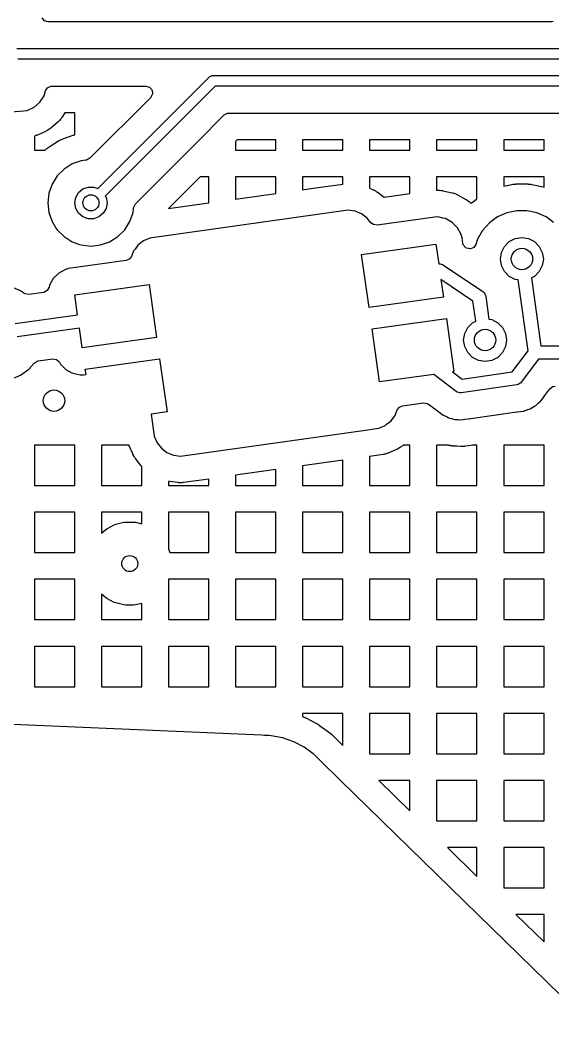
# Model space of a CAD drawing. Extents: x 2.49 to 8.57, y -5.87 to -1.87.
# Drawn here: x 4.7 to 5.092, y -5.059 to -4.324 of the extents above; entities that cross this region are included whole.
import ezdxf

# ---------------------------------------------------------------- set-up
doc = ezdxf.new("R2010")
doc.units = 0
doc.header["$MEASUREMENT"] = 0
doc.layers.add('BLACK', color=7, linetype='CONTINUOUS')

msp = doc.modelspace()

# ---------------------------------------------------------------- linework, layer by layer
at = {"layer": 'BLACK', "linetype": 'CONTINUOUS'}
for p, q in [((4.71835, -4.32461), (4.71655, -4.32253)), ((4.72099, -4.32539), (4.71835, -4.32461)), ((5.09084, -4.32539), (4.72099, -4.32539)), ((5.09188, -4.32527), (5.09084, -4.32539)), ((4.69806, -4.34509), (5.10103, -4.34509)), ((5.10266, -4.35297), (4.69861, -4.35297)), ((4.75734, -4.44775), (4.83914, -4.36596)), ((4.83914, -4.36596), (4.83973, -4.36547)), ((4.83973, -4.36547), (4.84033, -4.36522)), ((4.84033, -4.36522), (4.84115, -4.36488)), ((4.84115, -4.36488), (4.84192, -4.3648)), ((4.84192, -4.3648), (5.87452, -4.3648)), ((4.71902, -4.37617), (4.72051, -4.37386)), ((4.72051, -4.37386), (4.72302, -4.37272)), ((4.72302, -4.37272), (4.72371, -4.37267)), ((4.72371, -4.37267), (4.79277, -4.37267)), ((4.84355, -4.37268), (4.7629, -4.45332)), ((4.79277, -4.37267), (4.79541, -4.37345)), ((4.79541, -4.37345), (4.79721, -4.37552)), ((5.87142, -4.37268), (4.84355, -4.37268)), ((4.71492, -4.38442), (4.71799, -4.37966)), ((4.71799, -4.37966), (4.71902, -4.37617)), ((4.79622, -4.381), (4.75162, -4.4256)), ((4.79646, -4.38075), (4.79622, -4.381)), ((4.7976, -4.37825), (4.79646, -4.38075)), ((4.79721, -4.37552), (4.7976, -4.37825)), ((4.70548, -4.39047), (4.71063, -4.38812)), ((4.71063, -4.38812), (4.71492, -4.38442)), ((4.66405, -4.39362), (4.70315, -4.39088)), ((4.70315, -4.39088), (4.70548, -4.39047)), ((4.73018, -4.39675), (4.72926, -4.39781)), ((4.7304, -4.39648), (4.73018, -4.39675)), ((4.73082, -4.39592), (4.7304, -4.39648)), ((4.73102, -4.39563), (4.73082, -4.39592)), ((4.73318, -4.39228), (4.73102, -4.39563)), ((4.74056, -4.39228), (4.73318, -4.39228)), ((4.74056, -4.40836), (4.74056, -4.39228)), ((4.83086, -4.41323), (4.85028, -4.39381)), ((4.85028, -4.39381), (4.8527, -4.39249)), ((4.8527, -4.39249), (4.85373, -4.39238)), ((4.85373, -4.39238), (5.37873, -4.39238)), ((4.7218, -4.40425), (4.72062, -4.40501)), ((4.72208, -4.40406), (4.7218, -4.40425)), ((4.72265, -4.40364), (4.72208, -4.40406)), ((4.72292, -4.40342), (4.72265, -4.40364)), ((4.72827, -4.3988), (4.72292, -4.40342)), ((4.72852, -4.39856), (4.72827, -4.3988)), ((4.72902, -4.39806), (4.72852, -4.39856)), ((4.72926, -4.39781), (4.72902, -4.39806)), ((4.71189, -4.409), (4.71095, -4.4093)), ((4.71095, -4.4093), (4.71095, -4.41969)), ((4.71218, -4.4089), (4.71189, -4.409)), ((4.71275, -4.40869), (4.71218, -4.4089)), ((4.71303, -4.40857), (4.71275, -4.40869)), ((4.71939, -4.40568), (4.71303, -4.40857)), ((4.7197, -4.40552), (4.71939, -4.40568)), ((4.72032, -4.40519), (4.7197, -4.40552)), ((4.72062, -4.40501), (4.72032, -4.40519)), ((4.72959, -4.41231), (4.73058, -4.41183)), ((4.73058, -4.41183), (4.73083, -4.41172)), ((4.73083, -4.41172), (4.73134, -4.41151)), ((4.73134, -4.41151), (4.7316, -4.41141)), ((4.7316, -4.41141), (4.73934, -4.4087)), ((4.73934, -4.4087), (4.7396, -4.40862)), ((4.7396, -4.40862), (4.74013, -4.40846)), ((4.74013, -4.40846), (4.74039, -4.4084)), ((4.74039, -4.4084), (4.74056, -4.40836)), ((4.7191, -4.41926), (4.7193, -4.41907)), ((4.7193, -4.41907), (4.71971, -4.4187)), ((4.71971, -4.4187), (4.71992, -4.41853)), ((4.71992, -4.41853), (4.72078, -4.41784)), ((4.72078, -4.41784), (4.721, -4.41768)), ((4.721, -4.41768), (4.72145, -4.41736)), ((4.72145, -4.41736), (4.72168, -4.4172)), ((4.72168, -4.4172), (4.72863, -4.41284)), ((4.72863, -4.41284), (4.72886, -4.4127)), ((4.72886, -4.4127), (4.72934, -4.41243)), ((4.72934, -4.41243), (4.72959, -4.41231)), ((4.78506, -4.45904), (4.83086, -4.41323)), ((4.85983, -4.41199), (4.85859, -4.41323)), ((4.85859, -4.41323), (4.85859, -4.41969)), ((4.8882, -4.41199), (4.85983, -4.41199)), ((4.8882, -4.41969), (4.8882, -4.41199)), ((4.93741, -4.41199), (4.9078, -4.41199)), ((4.9078, -4.41199), (4.9078, -4.41969)), ((4.93741, -4.41969), (4.93741, -4.41199)), ((4.98662, -4.41199), (4.95701, -4.41199)), ((4.95701, -4.41199), (4.95701, -4.41969)), ((4.98662, -4.41969), (4.98662, -4.41199)), ((5.03583, -4.41199), (5.00623, -4.41199)), ((5.00623, -4.41199), (5.00623, -4.41969)), ((5.03583, -4.41969), (5.03583, -4.41199)), ((5.08505, -4.41199), (5.05544, -4.41199)), ((5.05544, -4.41199), (5.05544, -4.41969)), ((5.08505, -4.41969), (5.08505, -4.41199)), ((4.71095, -4.41969), (4.71868, -4.41969)), ((4.71868, -4.41969), (4.7191, -4.41926)), ((4.75162, -4.4256), (4.74921, -4.42692)), ((4.85859, -4.41969), (4.8882, -4.41969)), ((4.9078, -4.41969), (4.93741, -4.41969)), ((4.95701, -4.41969), (4.98662, -4.41969)), ((5.00623, -4.41969), (5.03583, -4.41969)), ((5.05544, -4.41969), (5.08505, -4.41969)), ((4.73258, -4.43351), (4.72756, -4.43853)), ((4.73859, -4.42973), (4.73258, -4.43351)), ((4.74529, -4.42739), (4.73859, -4.42973)), ((4.74872, -4.427), (4.74529, -4.42739)), ((4.74921, -4.42692), (4.74872, -4.427)), ((4.72756, -4.43853), (4.72378, -4.44455)), ((4.83253, -4.43929), (4.80938, -4.46244)), ((4.83898, -4.43929), (4.83253, -4.43929)), ((4.83898, -4.45559), (4.83898, -4.43929)), ((4.8882, -4.43929), (4.85859, -4.43929)), ((4.85859, -4.43929), (4.85859, -4.45559)), ((4.8882, -4.44867), (4.8882, -4.43929)), ((4.93741, -4.43929), (4.9078, -4.43929)), ((4.9078, -4.43929), (4.9078, -4.44867)), ((4.93741, -4.44451), (4.93741, -4.43929)), ((4.98662, -4.43929), (4.95701, -4.43929)), ((4.95701, -4.43929), (4.95701, -4.44758)), ((4.98662, -4.44909), (4.98662, -4.43929)), ((5.03583, -4.43929), (5.00623, -4.43929)), ((5.00623, -4.43929), (5.00623, -4.44909)), ((5.03583, -4.44609), (5.03583, -4.43929)), ((5.08505, -4.43929), (5.05544, -4.43929)), ((5.05544, -4.43929), (5.05544, -4.44609)), ((5.08505, -4.44672), (5.08505, -4.43929)), ((4.72378, -4.44455), (4.72143, -4.45125)), ((4.7433, -4.45072), (4.74645, -4.44808)), ((4.74645, -4.44808), (4.7503, -4.44668)), ((4.7503, -4.44668), (4.7544, -4.44668)), ((4.7544, -4.44668), (4.75734, -4.44775)), ((4.9078, -4.44867), (4.91558, -4.44758)), ((4.91558, -4.44758), (4.93741, -4.44451)), ((4.95701, -4.44758), (4.95909, -4.44841)), ((4.95909, -4.44841), (4.95938, -4.44854)), ((4.95938, -4.44854), (4.95996, -4.44882)), ((5.03583, -4.45544), (5.03583, -4.44609)), ((5.05544, -4.44609), (5.06153, -4.44479)), ((5.06153, -4.44479), (5.06178, -4.44475)), ((5.06178, -4.44475), (5.06229, -4.44467)), ((5.06229, -4.44467), (5.06254, -4.44463)), ((5.06254, -4.44463), (5.06356, -4.44452)), ((5.06356, -4.44452), (5.06382, -4.4445)), ((5.06382, -4.4445), (5.06433, -4.44448)), ((5.06433, -4.44448), (5.06459, -4.44447)), ((5.06459, -4.44447), (5.07307, -4.44447)), ((5.07307, -4.44447), (5.07332, -4.44448)), ((5.07332, -4.44448), (5.07384, -4.4445)), ((5.07384, -4.4445), (5.07409, -4.44452)), ((5.07409, -4.44452), (5.07511, -4.44463)), ((5.07511, -4.44463), (5.07537, -4.44467)), ((5.07537, -4.44467), (5.07588, -4.44475)), ((5.07588, -4.44475), (5.07613, -4.44479)), ((5.07613, -4.44479), (5.08442, -4.44656)), ((5.08442, -4.44656), (5.08467, -4.44662)), ((5.08467, -4.44662), (5.08505, -4.44672)), ((4.72143, -4.45125), (4.72064, -4.45831)), ((4.72143, -4.45125), (4.72143, -4.45125)), ((4.74054, -4.45831), (4.74125, -4.45427)), ((4.74125, -4.45427), (4.7433, -4.45072)), ((4.7629, -4.45332), (4.76345, -4.45427)), ((4.76345, -4.45427), (4.76416, -4.45831)), ((4.83898, -4.45834), (4.83898, -4.45559)), ((4.85859, -4.45559), (4.8882, -4.45143)), ((4.8882, -4.45143), (4.8882, -4.44867)), ((4.95996, -4.44882), (4.96024, -4.44897)), ((4.96024, -4.44897), (4.96136, -4.4496)), ((4.96136, -4.4496), (4.96163, -4.44977)), ((4.96163, -4.44977), (4.96217, -4.45012)), ((4.96217, -4.45012), (4.96243, -4.45031)), ((4.96243, -4.45031), (4.96758, -4.45418)), ((4.96758, -4.45418), (4.98662, -4.45151)), ((4.98662, -4.45151), (4.98662, -4.44909)), ((5.00623, -4.44909), (5.00712, -4.44906)), ((5.00712, -4.44906), (5.00742, -4.44906)), ((5.00742, -4.44906), (5.00804, -4.44908)), ((5.00804, -4.44908), (5.00834, -4.4491)), ((5.00834, -4.4491), (5.00956, -4.44921)), ((5.00956, -4.44921), (5.00986, -4.44925)), ((5.00986, -4.44925), (5.01047, -4.44934)), ((5.01047, -4.44934), (5.01077, -4.4494)), ((5.01077, -4.4494), (5.01759, -4.45091)), ((5.01759, -4.45091), (5.01792, -4.45099)), ((5.01792, -4.45099), (5.0186, -4.45119)), ((5.0186, -4.45119), (5.01893, -4.4513)), ((5.01893, -4.4513), (5.02024, -4.4518)), ((5.02024, -4.4518), (5.02056, -4.45193)), ((5.02056, -4.45193), (5.0212, -4.45223)), ((5.0212, -4.45223), (5.02151, -4.45238)), ((5.02151, -4.45238), (5.0277, -4.45579)), ((5.0277, -4.45579), (5.028, -4.45597)), ((5.03303, -4.45748), (5.03583, -4.45544)), ((4.72064, -4.45831), (4.72064, -4.45831)), ((4.72064, -4.45831), (4.72143, -4.46536)), ((4.74125, -4.46235), (4.74054, -4.45831)), ((4.7433, -4.4659), (4.74125, -4.46235)), ((4.76345, -4.46235), (4.7614, -4.4659)), ((4.76416, -4.45831), (4.76345, -4.46235)), ((4.78327, -4.46536), (4.7836, -4.46244)), ((4.7836, -4.46244), (4.78366, -4.46194)), ((4.78366, -4.46194), (4.78472, -4.45941)), ((4.78472, -4.45941), (4.78506, -4.45904)), ((4.80938, -4.4625), (4.83898, -4.45834)), ((4.80938, -4.46244), (4.80938, -4.4625)), ((5.028, -4.45597), (5.02859, -4.45635)), ((5.02859, -4.45635), (5.02888, -4.45655)), ((5.02888, -4.45655), (5.03, -4.45739)), ((5.03, -4.45739), (5.03027, -4.45761)), ((5.03027, -4.45761), (5.0308, -4.45808)), ((5.0308, -4.45808), (5.03105, -4.45831)), ((5.03105, -4.45831), (5.03151, -4.45878)), ((5.03151, -4.45878), (5.03224, -4.45812)), ((5.03224, -4.45812), (5.03243, -4.45796)), ((5.03243, -4.45796), (5.03283, -4.45763)), ((5.03283, -4.45763), (5.033, -4.4575)), ((5.033, -4.4575), (5.03303, -4.45748)), ((4.72143, -4.46536), (4.72143, -4.46536)), ((4.72143, -4.46536), (4.72378, -4.47207)), ((4.74645, -4.46854), (4.7433, -4.4659)), ((4.7503, -4.46994), (4.74645, -4.46854)), ((4.7544, -4.46994), (4.7503, -4.46994)), ((4.75826, -4.46854), (4.7544, -4.46994)), ((4.7614, -4.4659), (4.75826, -4.46854)), ((4.78093, -4.47207), (4.78327, -4.46536)), ((4.94119, -4.46378), (4.80083, -4.4835)), ((4.94634, -4.46441), (4.94119, -4.46378)), ((4.94119, -4.46378), (4.94119, -4.46378)), ((4.94119, -4.46378), (4.94119, -4.46378)), ((4.95115, -4.46635), (4.94634, -4.46441)), ((4.95335, -4.46802), (4.95115, -4.46635)), ((4.95529, -4.46948), (4.95335, -4.46802)), ((4.95794, -4.47287), (4.95529, -4.46948)), ((4.95529, -4.46948), (4.95529, -4.46948)), ((5.00478, -4.46875), (4.96247, -4.4747)), ((5.00714, -4.46868), (5.00478, -4.46875)), ((5.00478, -4.46875), (5.00478, -4.46875)), ((5.01075, -4.46948), (5.00714, -4.46868)), ((5.00714, -4.46868), (5.00714, -4.46868)), ((5.01267, -4.4699), (5.01075, -4.46948)), ((5.01764, -4.47263), (5.01267, -4.4699)), ((5.01267, -4.4699), (5.01267, -4.4699)), ((5.051, -4.46866), (5.04497, -4.47304)), ((5.05781, -4.46563), (5.051, -4.46866)), ((5.051, -4.46866), (5.051, -4.46866)), ((5.06382, -4.46435), (5.05781, -4.46563)), ((5.05781, -4.46563), (5.05781, -4.46563)), ((5.0651, -4.46408), (5.06382, -4.46435)), ((5.07255, -4.46408), (5.0651, -4.46408)), ((5.07387, -4.46436), (5.07255, -4.46408)), ((5.07984, -4.46563), (5.07387, -4.46436)), ((5.08665, -4.46866), (5.07984, -4.46563)), ((5.07984, -4.46563), (5.07984, -4.46563)), ((5.09212, -4.47263), (5.08665, -4.46866)), ((5.08665, -4.46866), (5.08665, -4.46866)), ((4.72378, -4.47207), (4.72693, -4.47709)), ((4.72693, -4.47709), (4.72756, -4.47808)), ((4.77715, -4.47808), (4.78093, -4.47207)), ((4.95975, -4.4743), (4.95794, -4.47287)), ((4.96247, -4.4747), (4.95975, -4.4743)), ((5.02163, -4.47665), (5.01764, -4.47263)), ((5.01764, -4.47263), (5.01764, -4.47263)), ((5.02433, -4.48163), (5.02163, -4.47665)), ((5.04497, -4.47304), (5.03999, -4.47858)), ((4.72756, -4.47808), (4.73258, -4.4831)), ((4.73258, -4.4831), (4.73859, -4.48688)), ((4.76611, -4.48688), (4.77213, -4.4831)), ((4.77213, -4.4831), (4.77715, -4.47808)), ((4.7957, -4.48422), (4.79092, -4.48625)), ((4.79674, -4.48408), (4.7957, -4.48422)), ((4.7957, -4.48422), (4.7957, -4.48422)), ((4.80083, -4.4835), (4.79674, -4.48408)), ((4.79674, -4.48408), (4.79674, -4.48408)), ((4.80083, -4.4835), (4.80083, -4.4835)), ((5.02491, -4.48392), (5.02433, -4.48163)), ((5.02546, -4.48788), (5.02491, -4.48392)), ((5.02491, -4.48392), (5.02491, -4.48392)), ((5.02491, -4.48392), (5.02491, -4.48392)), ((5.03626, -4.48503), (5.03504, -4.48878)), ((5.03999, -4.47858), (5.03626, -4.48503)), ((5.03626, -4.48503), (5.03626, -4.48503)), ((5.05957, -4.48679), (5.06396, -4.48455)), ((5.06396, -4.48455), (5.06883, -4.48378)), ((5.06883, -4.48378), (5.07369, -4.48455)), ((5.07369, -4.48455), (5.07808, -4.48679)), ((4.73859, -4.48688), (4.74406, -4.4888)), ((4.74406, -4.4888), (4.74529, -4.48923)), ((4.74529, -4.48923), (4.74529, -4.48923)), ((4.74529, -4.48923), (4.75235, -4.49002)), ((4.75235, -4.49002), (4.75941, -4.48923)), ((4.75235, -4.49002), (4.75235, -4.49002)), ((4.75235, -4.49002), (4.75235, -4.49002)), ((4.75941, -4.48923), (4.76611, -4.48688)), ((4.75941, -4.48923), (4.75941, -4.48923)), ((4.75941, -4.48923), (4.75941, -4.48923)), ((4.78472, -4.49224), (4.78371, -4.49359)), ((4.78683, -4.48945), (4.78472, -4.49224)), ((4.79092, -4.48625), (4.78683, -4.48945)), ((4.78683, -4.48945), (4.78683, -4.48945)), ((4.79092, -4.48625), (4.79092, -4.48625)), ((4.95108, -4.4962), (5.00566, -4.48853)), ((5.00566, -4.48853), (5.00771, -4.50315)), ((5.02581, -4.48913), (5.02546, -4.48788)), ((5.02757, -4.49125), (5.02581, -4.48913)), ((5.02767, -4.49132), (5.02757, -4.49125)), ((5.02825, -4.49165), (5.02767, -4.49132)), ((5.03096, -4.49212), (5.02825, -4.49165)), ((5.03349, -4.49105), (5.03096, -4.49212)), ((5.03504, -4.48878), (5.03349, -4.49105)), ((5.05385, -4.49466), (5.05609, -4.49027)), ((5.05609, -4.49027), (5.05957, -4.48679)), ((5.07808, -4.48679), (5.08157, -4.49027)), ((5.08157, -4.49027), (5.0838, -4.49466)), ((4.78039, -4.49974), (4.77825, -4.50059)), ((4.78209, -4.49759), (4.78039, -4.49974)), ((4.78371, -4.49359), (4.78209, -4.49759)), ((4.78371, -4.49359), (4.78371, -4.49359)), ((4.95655, -4.53519), (4.95108, -4.4962)), ((5.05308, -4.49953), (5.05385, -4.49466)), ((5.05385, -4.5044), (5.05308, -4.49953)), ((5.0838, -4.49466), (5.08457, -4.49953)), ((5.08457, -4.49953), (5.0838, -4.5044)), ((4.73365, -4.50711), (4.72867, -4.50981)), ((4.73594, -4.50654), (4.73365, -4.50711)), ((4.77825, -4.50059), (4.73594, -4.50654)), ((5.00771, -4.50315), (5.0083, -4.50313)), ((5.0083, -4.50313), (5.00842, -4.5031)), ((5.00842, -4.5031), (5.00849, -4.50312)), ((5.00849, -4.50312), (5.00868, -4.50311)), ((5.00868, -4.50311), (5.00948, -4.50332)), ((5.00948, -4.50332), (5.0103, -4.50348)), ((5.0103, -4.50348), (5.01046, -4.50357)), ((5.01046, -4.50357), (5.01053, -4.50359)), ((5.01053, -4.50359), (5.01063, -4.50366)), ((5.01063, -4.50366), (5.01115, -4.50394)), ((5.01115, -4.50394), (5.04013, -4.52349)), ((5.05609, -4.50879), (5.05385, -4.5044)), ((5.0838, -4.5044), (5.08157, -4.50879)), ((4.72465, -4.51381), (4.72192, -4.51877)), ((4.72867, -4.50981), (4.72465, -4.51381)), ((5.03281, -4.53042), (5.00932, -4.51458)), ((5.00932, -4.51458), (5.01114, -4.52752)), ((5.05957, -4.51227), (5.05609, -4.50879)), ((5.06396, -4.51451), (5.05957, -4.51227)), ((5.06601, -4.51483), (5.06396, -4.51451)), ((5.07808, -4.51227), (5.07575, -4.51346)), ((5.07575, -4.51346), (5.08275, -4.56323)), ((5.08157, -4.50879), (5.07808, -4.51227)), ((4.70068, -4.5229), (4.69387, -4.51987)), ((4.72159, -4.52026), (4.72026, -4.52267)), ((4.72192, -4.51877), (4.72159, -4.52026)), ((4.74055, -4.52579), (4.79513, -4.51812)), ((4.79513, -4.51812), (4.80061, -4.5571)), ((5.07331, -4.56683), (5.06601, -4.51483)), ((4.70312, -4.52468), (4.70068, -4.5229)), ((4.70068, -4.5229), (4.70068, -4.5229)), ((4.70395, -4.52516), (4.70312, -4.52468)), ((4.70667, -4.52556), (4.70395, -4.52516)), ((4.7175, -4.52404), (4.70667, -4.52556)), ((4.71784, -4.52398), (4.7175, -4.52404)), ((4.72026, -4.52267), (4.71784, -4.52398)), ((4.7426, -4.54041), (4.74055, -4.52579)), ((5.01114, -4.52752), (4.95655, -4.53519)), ((5.04013, -4.52349), (5.04088, -4.5241)), ((5.04088, -4.5241), (5.04095, -4.52421)), ((5.04095, -4.52421), (5.04105, -4.52429)), ((5.04105, -4.52429), (5.04148, -4.52501)), ((5.04148, -4.52501), (5.04194, -4.5257)), ((5.04194, -4.5257), (5.04196, -4.52583)), ((5.04196, -4.52583), (5.04203, -4.52595)), ((5.04203, -4.52595), (5.04226, -4.52688)), ((5.04226, -4.52688), (5.04462, -4.54369)), ((5.03487, -4.54506), (5.03281, -4.53042)), ((4.69678, -4.54685), (4.7426, -4.54041)), ((4.95875, -4.55078), (5.01333, -4.54311)), ((5.01333, -4.54311), (5.01881, -4.5821)), ((5.04462, -4.54369), (5.04667, -4.54401)), ((5.04667, -4.54401), (5.05106, -4.54625)), ((4.74397, -4.55016), (4.69816, -4.55659)), ((4.74603, -4.56478), (4.74397, -4.55016)), ((4.96423, -4.58977), (4.95875, -4.55078)), ((5.02682, -4.55412), (5.02906, -4.54973)), ((5.02906, -4.54973), (5.03254, -4.54625)), ((5.03254, -4.54625), (5.03487, -4.54506)), ((5.05106, -4.54625), (5.05454, -4.54973)), ((5.05454, -4.54973), (5.05678, -4.55412)), ((4.80061, -4.5571), (4.74603, -4.56478)), ((5.02605, -4.55899), (5.02682, -4.55412)), ((5.05678, -4.55412), (5.05755, -4.55899)), ((5.02682, -4.56385), (5.02605, -4.55899)), ((5.02906, -4.56824), (5.02682, -4.56385)), ((5.05678, -4.56385), (5.05454, -4.56824)), ((5.05755, -4.55899), (5.05678, -4.56385)), ((5.08275, -4.56323), (5.24754, -4.56323)), ((4.7136, -4.57432), (4.72436, -4.57281)), ((4.72436, -4.57281), (4.72708, -4.57321)), ((4.72708, -4.57321), (4.72915, -4.57502)), ((4.74822, -4.58037), (4.8028, -4.5727)), ((4.8028, -4.5727), (4.80828, -4.61169)), ((5.03254, -4.57173), (5.02906, -4.56824)), ((5.03693, -4.57397), (5.03254, -4.57173)), ((5.05106, -4.57173), (5.04667, -4.57397)), ((5.05454, -4.56824), (5.05106, -4.57173)), ((5.06167, -4.58244), (5.07331, -4.56683)), ((5.08094, -4.57307), (5.06833, -4.58997)), ((5.24957, -4.57307), (5.08094, -4.57307)), ((4.70068, -4.58465), (4.70671, -4.58027)), ((4.70671, -4.58027), (4.71065, -4.57589)), ((4.71065, -4.57589), (4.71299, -4.57445)), ((4.71299, -4.57445), (4.7136, -4.57432)), ((4.72915, -4.57502), (4.72933, -4.57532)), ((4.72933, -4.57532), (4.73005, -4.57665)), ((4.73005, -4.57665), (4.73404, -4.58067)), ((4.73404, -4.58067), (4.73821, -4.58297)), ((4.74877, -4.58429), (4.74822, -4.58037)), ((5.0418, -4.57474), (5.03693, -4.57397)), ((5.04667, -4.57397), (5.0418, -4.57474)), ((4.69387, -4.58768), (4.70068, -4.58465)), ((4.73821, -4.58297), (4.73901, -4.58341)), ((4.73901, -4.58341), (4.74454, -4.58463)), ((4.74454, -4.58463), (4.74563, -4.58459)), ((4.74454, -4.58463), (4.74454, -4.58463)), ((4.74454, -4.58463), (4.74454, -4.58463)), ((4.74563, -4.58459), (4.7469, -4.58455)), ((4.7469, -4.58455), (4.74877, -4.58429)), ((5.00404, -4.58417), (4.96423, -4.58977)), ((5.02055, -4.59669), (5.00404, -4.58417)), ((5.01881, -4.5821), (5.01779, -4.58224)), ((5.01779, -4.58224), (5.02487, -4.58761)), ((5.02487, -4.58761), (5.06167, -4.58244)), ((5.06507, -4.5919), (5.02421, -4.59764)), ((5.06601, -4.59167), (5.06507, -4.5919)), ((5.06602, -4.59166), (5.06601, -4.59167)), ((5.06603, -4.59166), (5.06602, -4.59166)), ((5.06684, -4.59118), (5.06603, -4.59166)), ((5.06766, -4.59069), (5.06684, -4.59118)), ((5.06767, -4.59068), (5.06766, -4.59069)), ((5.06768, -4.59068), (5.06767, -4.59068)), ((5.06833, -4.58997), (5.06768, -4.59068)), ((5.08571, -4.59962), (5.08936, -4.59474)), ((5.08936, -4.59474), (5.09156, -4.59308)), ((5.09156, -4.59308), (5.09327, -4.59277)), ((5.02138, -4.59719), (5.02055, -4.59669)), ((5.02139, -4.5972), (5.02138, -4.59719)), ((5.02138, -4.59719), (5.02138, -4.59719)), ((5.02231, -4.59744), (5.02139, -4.5972)), ((5.02324, -4.59768), (5.02231, -4.59744)), ((5.02325, -4.59768), (5.02324, -4.59768)), ((5.02324, -4.59768), (5.02324, -4.59768)), ((5.02421, -4.59764), (5.02325, -4.59768)), ((5.08267, -4.60369), (5.08408, -4.6018)), ((5.08408, -4.6018), (5.08551, -4.59991)), ((5.08551, -4.59991), (5.08557, -4.59983)), ((5.08551, -4.59991), (5.08551, -4.59991)), ((5.08557, -4.59983), (5.08571, -4.59962)), ((4.97564, -4.6143), (4.97726, -4.6103)), ((4.97726, -4.6103), (4.97897, -4.60814)), ((4.97897, -4.60814), (4.98111, -4.60729)), ((4.98111, -4.60729), (4.99666, -4.60511)), ((4.99666, -4.60511), (4.99938, -4.60551)), ((4.99938, -4.60551), (5.00028, -4.60605)), ((5.00028, -4.60605), (5.00654, -4.61079)), ((5.07079, -4.61088), (5.07256, -4.61025)), ((5.07256, -4.61025), (5.07479, -4.60947)), ((5.07479, -4.60947), (5.07479, -4.60947)), ((5.07479, -4.60947), (5.0748, -4.60947)), ((5.0748, -4.60947), (5.07484, -4.60945)), ((5.07484, -4.60945), (5.07486, -4.60944)), ((5.07486, -4.60944), (5.0749, -4.60942)), ((5.0749, -4.60942), (5.07693, -4.60821)), ((5.0749, -4.60942), (5.0749, -4.60942)), ((5.0749, -4.60942), (5.0749, -4.60942)), ((5.07693, -4.60821), (5.07694, -4.60821)), ((5.07694, -4.60821), (5.07696, -4.6082)), ((5.07696, -4.6082), (5.07802, -4.60757)), ((5.07802, -4.60757), (5.07898, -4.60701)), ((5.07898, -4.60701), (5.07902, -4.60698)), ((5.07902, -4.60698), (5.07904, -4.60696)), ((5.07904, -4.60696), (5.07907, -4.60694)), ((5.07907, -4.60694), (5.08083, -4.60536)), ((5.07907, -4.60694), (5.07907, -4.60694)), ((5.07907, -4.60694), (5.07907, -4.60694)), ((5.08083, -4.60536), (5.08259, -4.60378)), ((5.08259, -4.60378), (5.08262, -4.60375)), ((5.08259, -4.60378), (5.08259, -4.60378)), ((5.08259, -4.60378), (5.08259, -4.60378)), ((5.08262, -4.60375), (5.08264, -4.60373)), ((5.08264, -4.60373), (5.08267, -4.6037)), ((5.08267, -4.6037), (5.08267, -4.60369)), ((5.08267, -4.60369), (5.08267, -4.60369)), ((4.80828, -4.61169), (4.79656, -4.61333)), ((4.79656, -4.61333), (4.7981, -4.62424)), ((4.97252, -4.61844), (4.97564, -4.6143)), ((5.00654, -4.61079), (5.00664, -4.61088)), ((5.00664, -4.61088), (5.00677, -4.61097)), ((5.00677, -4.61097), (5.00869, -4.61242)), ((5.00869, -4.61242), (5.01059, -4.61386)), ((5.01059, -4.61386), (5.01059, -4.61386)), ((5.01059, -4.61386), (5.01059, -4.61386)), ((5.01059, -4.61386), (5.01061, -4.61387)), ((5.01061, -4.61387), (5.01062, -4.61388)), ((5.01062, -4.61388), (5.01064, -4.61389)), ((5.01064, -4.61389), (5.01064, -4.61389)), ((5.01064, -4.61389), (5.01064, -4.61389)), ((5.01064, -4.61389), (5.0128, -4.61493)), ((5.0128, -4.61493), (5.01382, -4.61543)), ((5.01382, -4.61543), (5.01495, -4.61598)), ((5.01495, -4.61598), (5.01497, -4.61598)), ((5.01497, -4.61598), (5.01498, -4.61599)), ((5.01498, -4.61599), (5.01501, -4.616)), ((5.01501, -4.616), (5.01501, -4.616)), ((5.01501, -4.616), (5.01501, -4.616)), ((5.01501, -4.616), (5.01732, -4.6166)), ((5.01732, -4.6166), (5.01733, -4.6166)), ((5.01733, -4.6166), (5.01733, -4.6166)), ((5.01733, -4.6166), (5.01788, -4.61674)), ((5.01788, -4.61674), (5.01965, -4.6172)), ((5.01965, -4.6172), (5.01965, -4.6172)), ((5.01965, -4.6172), (5.01965, -4.6172)), ((5.01965, -4.6172), (5.01967, -4.61721)), ((5.01967, -4.61721), (5.01968, -4.61721)), ((5.01968, -4.61721), (5.01971, -4.61721)), ((5.01971, -4.61721), (5.01971, -4.61721)), ((5.01971, -4.61721), (5.01971, -4.61721)), ((5.01971, -4.61721), (5.0221, -4.61735)), ((5.0221, -4.61735), (5.02449, -4.61749)), ((5.02449, -4.61749), (5.02449, -4.61749)), ((5.02449, -4.61749), (5.02449, -4.61749)), ((5.02449, -4.61749), (5.02451, -4.61749)), ((5.02451, -4.61749), (5.02452, -4.61749)), ((5.02452, -4.61749), (5.02455, -4.61749)), ((5.02455, -4.61749), (5.02692, -4.61716)), ((5.02455, -4.61749), (5.02455, -4.61749)), ((5.02455, -4.61749), (5.02455, -4.61749)), ((5.02692, -4.61716), (5.02929, -4.61683)), ((5.02929, -4.61683), (5.02945, -4.61681)), ((5.02929, -4.61683), (5.02929, -4.61683)), ((5.02945, -4.61681), (5.02959, -4.61678)), ((5.02959, -4.61678), (5.03133, -4.61654)), ((5.03133, -4.61654), (5.06518, -4.61178)), ((5.06518, -4.61178), (5.06543, -4.61176)), ((5.06543, -4.61176), (5.06553, -4.61174)), ((5.06553, -4.61174), (5.06787, -4.6114)), ((5.06553, -4.61174), (5.06553, -4.61174)), ((5.06787, -4.6114), (5.07021, -4.61107)), ((5.07021, -4.61107), (5.07021, -4.61107)), ((5.07021, -4.61107), (5.07022, -4.61107)), ((5.07022, -4.61107), (5.07026, -4.61106)), ((5.07026, -4.61106), (5.07029, -4.61105)), ((5.07029, -4.61105), (5.07033, -4.61104)), ((5.07033, -4.61104), (5.07079, -4.61088)), ((4.7981, -4.62424), (4.7981, -4.62424)), ((4.7981, -4.62424), (4.7988, -4.62928)), ((4.81817, -4.64411), (4.95738, -4.62454)), ((4.95738, -4.62454), (4.95852, -4.62438)), ((4.95738, -4.62454), (4.95738, -4.62454)), ((4.95852, -4.62438), (4.96366, -4.62366)), ((4.95852, -4.62438), (4.95852, -4.62438)), ((4.96366, -4.62366), (4.96843, -4.62163)), ((4.96843, -4.62163), (4.96946, -4.62083)), ((4.96946, -4.62083), (4.97252, -4.61844)), ((4.7988, -4.62928), (4.79884, -4.62955)), ((4.79884, -4.62955), (4.80087, -4.63432)), ((4.74056, -4.63614), (4.71095, -4.63614)), ((4.71095, -4.63614), (4.71095, -4.66575)), ((4.74056, -4.66575), (4.74056, -4.63614)), ((4.78037, -4.63614), (4.76016, -4.63614)), ((4.76016, -4.63614), (4.76016, -4.66575)), ((4.78043, -4.63632), (4.78037, -4.63614)), ((4.78054, -4.63662), (4.78043, -4.63632)), ((4.78307, -4.64257), (4.78054, -4.63662)), ((4.80087, -4.63432), (4.80087, -4.63432)), ((4.80087, -4.63432), (4.80406, -4.63841)), ((4.80406, -4.63841), (4.80406, -4.63841)), ((4.80406, -4.63841), (4.80821, -4.64153)), ((4.97668, -4.63943), (4.97073, -4.64196)), ((4.97697, -4.6393), (4.97668, -4.63943)), ((4.97755, -4.63901), (4.97697, -4.6393)), ((4.97783, -4.63885), (4.97755, -4.63901)), ((4.97894, -4.6382), (4.97783, -4.63885)), ((4.97921, -4.63803), (4.97894, -4.6382)), ((4.97974, -4.63767), (4.97921, -4.63803)), ((4.98, -4.63748), (4.97974, -4.63767)), ((4.98153, -4.63628), (4.98, -4.63748)), ((4.98171, -4.63614), (4.98153, -4.63628)), ((4.98153, -4.63628), (4.98153, -4.63628)), ((4.98662, -4.63614), (4.98171, -4.63614)), ((4.98662, -4.66575), (4.98662, -4.63614)), ((5.01457, -4.63614), (5.00623, -4.63614)), ((5.00623, -4.63614), (5.00623, -4.66575)), ((5.01516, -4.6363), (5.01457, -4.63614)), ((5.01539, -4.63635), (5.01516, -4.6363)), ((5.01587, -4.63645), (5.01539, -4.63635)), ((5.01611, -4.63649), (5.01587, -4.63645)), ((5.01617, -4.6365), (5.01611, -4.63649)), ((5.0162, -4.63651), (5.01617, -4.6365)), ((5.01663, -4.63658), (5.0162, -4.63651)), ((5.01708, -4.63665), (5.01663, -4.63658)), ((5.01663, -4.63658), (5.01663, -4.63658)), ((5.01711, -4.63665), (5.01708, -4.63665)), ((5.01715, -4.63666), (5.01711, -4.63665)), ((5.01739, -4.63669), (5.01715, -4.63666)), ((5.01787, -4.63674), (5.01739, -4.63669)), ((5.01811, -4.63676), (5.01787, -4.63674)), ((5.02097, -4.63692), (5.01811, -4.63676)), ((5.02381, -4.63709), (5.02097, -4.63692)), ((5.02405, -4.6371), (5.02381, -4.63709)), ((5.02454, -4.63711), (5.02405, -4.6371)), ((5.02479, -4.6371), (5.02454, -4.63711)), ((5.02483, -4.6371), (5.02479, -4.6371)), ((5.02486, -4.6371), (5.02483, -4.6371)), ((5.0253, -4.63708), (5.02486, -4.6371)), ((5.02576, -4.63706), (5.0253, -4.63708)), ((5.0253, -4.63708), (5.0253, -4.63708)), ((5.02579, -4.63706), (5.02576, -4.63706)), ((5.02584, -4.63706), (5.02579, -4.63706)), ((5.02608, -4.63704), (5.02584, -4.63706)), ((5.02656, -4.637), (5.02608, -4.63704)), ((5.0268, -4.63697), (5.02656, -4.637)), ((5.02962, -4.63658), (5.0268, -4.63697)), ((5.03245, -4.63619), (5.02962, -4.63658)), ((5.03269, -4.63615), (5.03245, -4.63619)), ((5.03271, -4.63614), (5.03269, -4.63615)), ((5.03583, -4.63614), (5.03271, -4.63614)), ((5.03583, -4.66575), (5.03583, -4.63614)), ((5.08505, -4.63614), (5.05544, -4.63614)), ((5.05544, -4.63614), (5.05544, -4.66575)), ((5.08505, -4.66575), (5.08505, -4.63614)), ((4.78321, -4.64286), (4.78307, -4.64257)), ((4.7835, -4.64344), (4.78321, -4.64286)), ((4.78365, -4.64372), (4.7835, -4.64344)), ((4.78405, -4.64439), (4.78365, -4.64372)), ((4.7843, -4.64483), (4.78405, -4.64439)), ((4.78447, -4.6451), (4.7843, -4.64483)), ((4.78483, -4.64563), (4.78447, -4.6451)), ((4.78502, -4.64589), (4.78483, -4.64563)), ((4.78901, -4.65099), (4.78502, -4.64589)), ((4.80821, -4.64153), (4.80821, -4.64153)), ((4.80821, -4.64153), (4.80821, -4.64153)), ((4.80821, -4.64153), (4.81302, -4.64348)), ((4.81302, -4.64348), (4.81817, -4.64411)), ((4.95863, -4.64417), (4.95701, -4.64439)), ((4.95701, -4.64439), (4.95701, -4.66575)), ((4.96702, -4.64299), (4.95863, -4.64417)), ((4.95863, -4.64417), (4.95863, -4.64417)), ((4.96734, -4.64293), (4.96702, -4.64299)), ((4.96797, -4.6428), (4.96734, -4.64293)), ((4.96828, -4.64273), (4.96797, -4.6428)), ((4.96952, -4.64238), (4.96828, -4.64273)), ((4.96982, -4.64229), (4.96952, -4.64238)), ((4.97043, -4.64208), (4.96982, -4.64229)), ((4.97073, -4.64196), (4.97043, -4.64208)), ((4.78921, -4.65123), (4.78901, -4.65099)), ((4.78928, -4.65131), (4.78921, -4.65123)), ((4.78964, -4.65171), (4.78928, -4.65131)), ((4.78977, -4.65185), (4.78964, -4.65171)), ((4.78977, -4.65823), (4.78977, -4.65185)), ((4.8882, -4.65407), (4.85859, -4.65823)), ((4.8882, -4.66575), (4.8882, -4.65407)), ((4.93741, -4.64715), (4.9078, -4.65131)), ((4.9078, -4.65131), (4.9078, -4.66575)), ((4.93741, -4.66575), (4.93741, -4.64715)), ((4.78977, -4.66275), (4.78977, -4.65823)), ((4.83898, -4.66098), (4.82026, -4.66361)), ((4.83898, -4.66575), (4.83898, -4.66098)), ((4.85859, -4.65823), (4.85859, -4.66575)), ((4.71095, -4.66575), (4.74056, -4.66575)), ((4.76016, -4.66575), (4.78977, -4.66575)), ((4.78977, -4.66575), (4.78977, -4.66275)), ((4.80967, -4.66281), (4.80938, -4.66275)), ((4.80938, -4.66275), (4.80938, -4.66575)), ((4.80938, -4.66575), (4.83898, -4.66575)), ((4.80999, -4.66286), (4.80967, -4.66281)), ((4.81641, -4.66365), (4.80999, -4.66286)), ((4.81673, -4.66368), (4.81641, -4.66365)), ((4.81738, -4.66371), (4.81673, -4.66368)), ((4.8177, -4.66372), (4.81738, -4.66371)), ((4.81898, -4.66371), (4.8177, -4.66372)), ((4.8193, -4.6637), (4.81898, -4.66371)), ((4.81994, -4.66365), (4.8193, -4.6637)), ((4.82026, -4.66361), (4.81994, -4.66365)), ((4.85859, -4.66575), (4.8882, -4.66575)), ((4.9078, -4.66575), (4.93741, -4.66575)), ((4.95701, -4.66575), (4.98662, -4.66575)), ((5.00623, -4.66575), (5.03583, -4.66575)), ((5.05544, -4.66575), (5.08505, -4.66575)), ((4.74056, -4.68535), (4.71095, -4.68535)), ((4.71095, -4.68535), (4.71095, -4.71496)), ((4.74056, -4.7007), (4.74056, -4.68535)), ((4.78977, -4.68535), (4.76016, -4.68535)), ((4.76016, -4.68535), (4.76016, -4.7007)), ((4.78977, -4.69388), (4.78977, -4.68535)), ((4.83898, -4.68535), (4.80938, -4.68535)), ((4.80938, -4.68535), (4.80938, -4.71231)), ((4.83898, -4.71496), (4.83898, -4.68535)), ((4.8882, -4.68535), (4.85859, -4.68535)), ((4.85859, -4.68535), (4.85859, -4.71496)), ((4.8882, -4.71496), (4.8882, -4.68535)), ((4.93741, -4.68535), (4.9078, -4.68535)), ((4.9078, -4.68535), (4.9078, -4.71496)), ((4.93741, -4.71496), (4.93741, -4.68535)), ((4.98662, -4.68535), (4.95701, -4.68535)), ((4.95701, -4.68535), (4.95701, -4.71496)), ((4.98662, -4.71496), (4.98662, -4.68535)), ((5.03583, -4.68535), (5.00623, -4.68535)), ((5.00623, -4.68535), (5.00623, -4.71496)), ((5.03583, -4.71496), (5.03583, -4.68535)), ((5.08505, -4.68535), (5.05544, -4.68535)), ((5.05544, -4.68535), (5.05544, -4.71496)), ((5.08505, -4.71496), (5.08505, -4.68535)), ((4.76016, -4.7007), (4.76299, -4.6982)), ((4.76299, -4.6982), (4.76395, -4.69753)), ((4.76395, -4.69753), (4.76946, -4.69464)), ((4.76946, -4.69464), (4.77056, -4.69423)), ((4.77056, -4.69423), (4.77659, -4.69274)), ((4.77659, -4.69274), (4.77776, -4.6926)), ((4.77776, -4.6926), (4.78397, -4.6926)), ((4.78397, -4.6926), (4.78514, -4.69274)), ((4.78514, -4.69274), (4.78977, -4.69388)), ((4.74056, -4.71231), (4.74056, -4.7007)), ((4.74056, -4.71496), (4.74056, -4.71231)), ((4.80938, -4.71231), (4.81038, -4.71496)), ((4.71095, -4.71496), (4.74056, -4.71496)), ((4.81038, -4.71496), (4.83898, -4.71496)), ((4.85859, -4.71496), (4.8882, -4.71496)), ((4.9078, -4.71496), (4.93741, -4.71496)), ((4.95701, -4.71496), (4.98662, -4.71496)), ((5.00623, -4.71496), (5.03583, -4.71496)), ((5.05544, -4.71496), (5.08505, -4.71496)), ((4.74056, -4.73457), (4.71095, -4.73457)), ((4.71095, -4.73457), (4.71095, -4.76417)), ((4.74056, -4.76417), (4.74056, -4.73457)), ((4.83898, -4.73457), (4.80938, -4.73457)), ((4.80938, -4.73457), (4.80938, -4.76417)), ((4.83898, -4.76417), (4.83898, -4.73457)), ((4.8882, -4.73457), (4.85859, -4.73457)), ((4.85859, -4.73457), (4.85859, -4.76417)), ((4.8882, -4.76417), (4.8882, -4.73457)), ((4.93741, -4.73457), (4.9078, -4.73457)), ((4.9078, -4.73457), (4.9078, -4.76417)), ((4.93741, -4.76417), (4.93741, -4.73457)), ((4.98662, -4.73457), (4.95701, -4.73457)), ((4.95701, -4.73457), (4.95701, -4.76417)), ((4.98662, -4.76417), (4.98662, -4.73457)), ((5.03583, -4.73457), (5.00623, -4.73457)), ((5.00623, -4.73457), (5.00623, -4.76417)), ((5.03583, -4.76417), (5.03583, -4.73457)), ((5.08505, -4.73457), (5.05544, -4.73457)), ((5.05544, -4.73457), (5.05544, -4.76417)), ((5.08505, -4.76417), (5.08505, -4.73457)), ((4.76299, -4.74794), (4.76016, -4.74544)), ((4.76016, -4.74544), (4.76016, -4.76417)), ((4.76395, -4.74861), (4.76299, -4.74794)), ((4.76946, -4.7515), (4.76395, -4.74861)), ((4.77056, -4.75191), (4.76946, -4.7515)), ((4.77659, -4.7534), (4.77056, -4.75191)), ((4.77776, -4.75354), (4.77659, -4.7534)), ((4.78397, -4.75354), (4.77776, -4.75354)), ((4.78514, -4.7534), (4.78397, -4.75354)), ((4.78977, -4.75226), (4.78514, -4.7534)), ((4.78977, -4.76417), (4.78977, -4.75226)), ((4.71095, -4.76417), (4.74056, -4.76417)), ((4.76016, -4.76417), (4.78977, -4.76417)), ((4.80938, -4.76417), (4.83898, -4.76417)), ((4.85859, -4.76417), (4.8882, -4.76417)), ((4.9078, -4.76417), (4.93741, -4.76417)), ((4.95701, -4.76417), (4.98662, -4.76417)), ((5.00623, -4.76417), (5.03583, -4.76417)), ((5.05544, -4.76417), (5.08505, -4.76417)), ((4.74056, -4.78378), (4.71095, -4.78378)), ((4.71095, -4.78378), (4.71095, -4.81339)), ((4.74056, -4.81339), (4.74056, -4.78378)), ((4.78977, -4.78378), (4.76016, -4.78378)), ((4.76016, -4.78378), (4.76016, -4.81339)), ((4.78977, -4.81339), (4.78977, -4.78378)), ((4.83898, -4.78378), (4.80938, -4.78378)), ((4.80938, -4.78378), (4.80938, -4.81339)), ((4.83898, -4.81339), (4.83898, -4.78378)), ((4.8882, -4.78378), (4.85859, -4.78378)), ((4.85859, -4.78378), (4.85859, -4.81339)), ((4.8882, -4.81339), (4.8882, -4.78378)), ((4.93741, -4.78378), (4.9078, -4.78378)), ((4.9078, -4.78378), (4.9078, -4.81339)), ((4.93741, -4.81339), (4.93741, -4.78378)), ((4.98662, -4.78378), (4.95701, -4.78378)), ((4.95701, -4.78378), (4.95701, -4.81339)), ((4.98662, -4.81339), (4.98662, -4.78378)), ((5.03583, -4.78378), (5.00623, -4.78378)), ((5.00623, -4.78378), (5.00623, -4.81339)), ((5.03583, -4.81339), (5.03583, -4.78378)), ((5.08505, -4.78378), (5.05544, -4.78378)), ((5.05544, -4.78378), (5.05544, -4.81339)), ((5.08505, -4.81339), (5.08505, -4.78378)), ((4.71095, -4.81339), (4.74056, -4.81339)), ((4.76016, -4.81339), (4.78977, -4.81339)), ((4.80938, -4.81339), (4.83898, -4.81339)), ((4.85859, -4.81339), (4.8882, -4.81339)), ((4.9078, -4.81339), (4.93741, -4.81339)), ((4.95701, -4.81339), (4.98662, -4.81339)), ((5.00623, -4.81339), (5.03583, -4.81339)), ((5.05544, -4.81339), (5.08505, -4.81339)), ((4.87755, -4.84908), (4.56016, -4.83536)), ((4.93741, -4.83299), (4.9078, -4.83299)), ((4.9078, -4.83299), (4.9078, -4.83536)), ((4.9078, -4.83536), (4.9081, -4.83546)), ((4.9081, -4.83546), (4.90827, -4.83553)), ((4.90827, -4.83553), (4.9086, -4.83566)), ((4.9086, -4.83566), (4.90877, -4.83573)), ((4.90877, -4.83573), (4.90943, -4.83601)), ((4.90943, -4.83601), (4.90959, -4.83608)), ((4.90959, -4.83608), (4.90991, -4.83624)), ((4.90991, -4.83624), (4.91007, -4.83632)), ((4.91007, -4.83632), (4.91837, -4.84066)), ((4.93741, -4.85648), (4.93741, -4.83299)), ((4.98662, -4.83299), (4.95701, -4.83299)), ((4.95701, -4.83299), (4.95701, -4.8626)), ((4.98662, -4.8626), (4.98662, -4.83299)), ((5.03583, -4.83299), (5.00623, -4.83299)), ((5.00623, -4.83299), (5.00623, -4.8626)), ((5.03583, -4.8626), (5.03583, -4.83299)), ((5.08505, -4.83299), (5.05544, -4.83299)), ((5.05544, -4.83299), (5.05544, -4.8626)), ((5.08505, -4.8626), (5.08505, -4.83299)), ((4.91837, -4.84066), (4.91853, -4.84074)), ((4.91853, -4.84074), (4.91884, -4.84092)), ((4.91884, -4.84092), (4.91899, -4.84101)), ((4.91899, -4.84101), (4.9196, -4.84139)), ((4.9196, -4.84139), (4.91975, -4.84148)), ((4.91975, -4.84148), (4.92005, -4.84169)), ((4.92005, -4.84169), (4.9202, -4.84179)), ((4.9202, -4.84179), (4.92778, -4.84729)), ((4.87986, -4.84918), (4.87755, -4.84908)), ((4.87755, -4.84908), (4.87755, -4.84908)), ((4.87986, -4.84918), (4.87986, -4.84918)), ((4.88313, -4.84932), (4.87986, -4.84918)), ((4.87986, -4.84918), (4.87986, -4.84918)), ((4.88465, -4.84938), (4.88313, -4.84932)), ((4.88313, -4.84932), (4.88313, -4.84932)), ((4.89314, -4.85101), (4.88465, -4.84938)), ((4.90131, -4.85386), (4.89314, -4.85101)), ((4.92778, -4.84729), (4.92792, -4.84739)), ((4.92792, -4.84739), (4.9282, -4.84762)), ((4.9282, -4.84762), (4.92834, -4.84773)), ((4.92834, -4.84773), (4.92889, -4.84819)), ((4.92889, -4.84819), (4.92902, -4.84831)), ((4.92902, -4.84831), (4.92929, -4.84855)), ((4.92929, -4.84855), (4.92942, -4.84867)), ((4.92942, -4.84867), (4.93043, -4.84966)), ((4.93043, -4.84966), (4.93044, -4.84967)), ((4.93044, -4.84967), (4.93277, -4.85194)), ((4.93277, -4.85194), (4.93519, -4.85431)), ((4.90897, -4.85787), (4.90131, -4.85386)), ((4.90131, -4.85386), (4.90131, -4.85386)), ((4.9155, -4.8626), (4.90897, -4.85787)), ((4.90897, -4.85787), (4.90897, -4.85787)), ((4.90897, -4.85787), (4.90897, -4.85787)), ((4.90897, -4.85787), (4.90897, -4.85787)), ((4.93519, -4.85431), (4.93519, -4.85431)), ((4.93519, -4.85431), (4.93741, -4.85648)), ((4.91597, -4.86295), (4.9155, -4.8626)), ((4.91697, -4.86392), (4.91597, -4.86295)), ((4.91698, -4.86393), (4.91697, -4.86392)), ((4.91907, -4.86597), (4.91698, -4.86393)), ((4.92121, -4.86806), (4.91907, -4.86597)), ((4.91907, -4.86597), (4.91907, -4.86597)), ((4.95701, -4.8626), (4.98662, -4.8626)), ((5.00623, -4.8626), (5.03583, -4.8626)), ((5.05544, -4.8626), (5.08505, -4.8626)), ((4.92121, -4.86807), (4.92121, -4.86806)), ((4.93568, -4.88221), (4.92121, -4.86807)), ((4.96598, -4.91181), (4.93568, -4.88221)), ((4.98662, -4.88221), (4.96373, -4.88221)), ((4.96373, -4.88221), (4.98662, -4.90457)), ((4.98662, -4.90457), (4.98662, -4.88221)), ((5.03583, -4.88221), (5.00623, -4.88221)), ((5.00623, -4.88221), (5.00623, -4.91181)), ((5.03583, -4.91181), (5.03583, -4.88221)), ((5.08505, -4.88221), (5.05544, -4.88221)), ((5.05544, -4.88221), (5.05544, -4.91181)), ((5.08505, -4.91181), (5.08505, -4.88221)), ((4.98604, -4.93142), (4.96598, -4.91181)), ((5.00623, -4.91181), (5.03583, -4.91181)), ((5.05544, -4.91181), (5.08505, -4.91181)), ((5.01634, -4.96102), (4.98604, -4.93142)), ((5.03583, -4.93142), (5.01409, -4.93142)), ((5.01409, -4.93142), (5.03583, -4.95266)), ((5.03583, -4.95266), (5.03583, -4.93142)), ((5.08505, -4.93142), (5.05544, -4.93142)), ((5.05544, -4.93142), (5.05544, -4.96102)), ((5.08505, -4.96102), (5.08505, -4.93142)), ((5.0364, -4.98063), (5.01634, -4.96102)), ((5.05544, -4.96102), (5.08505, -4.96102)), ((5.0667, -5.01024), (5.0364, -4.98063)), ((5.08505, -4.98063), (5.06445, -4.98063)), ((5.06445, -4.98063), (5.08505, -5.00075)), ((5.08505, -5.00075), (5.08505, -4.98063)), ((5.08676, -5.02984), (5.0667, -5.01024)), ((5.11706, -5.05945), (5.08676, -5.02984))]:
    msp.add_line(p, q, dxfattribs=at)
at = {"layer": 'BLACK'}
for centre, radius in [((4.75235, -4.45831), 0.00591), ((5.06883, -4.49953), 0.00787), ((5.0418, -4.55899), 0.00787), ((4.72523, -4.60348), 0.00787), ((4.78087, -4.72307), 0.00591)]:
    msp.add_circle(centre, radius, dxfattribs=at)

doc.saveas('drawing.dxf')
